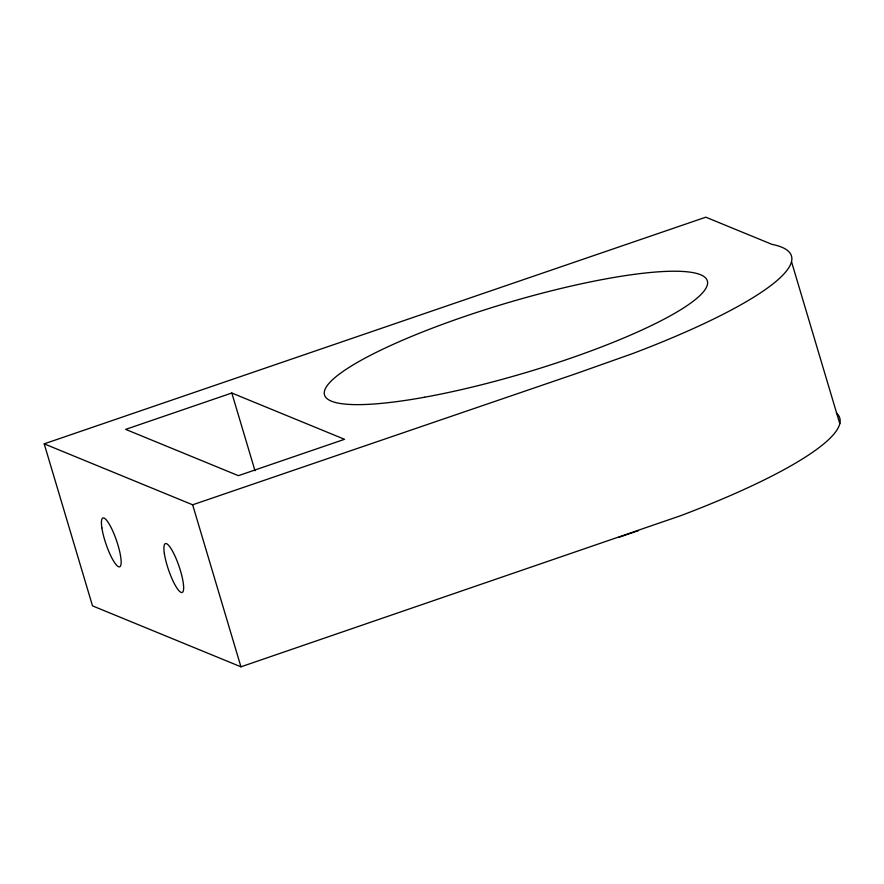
<?xml version="1.0" encoding="UTF-8"?>
<svg xmlns="http://www.w3.org/2000/svg" width="884" height="884" viewBox="0 0 884 884"><rect width="100%" height="100%" fill="white"/><g stroke="black" fill="none" stroke-linecap="round" stroke-linejoin="round"><path stroke-width="1.33" d="M638.491 530.621L618.789 537.373M44.2 443.845L705.808 217.188L771.975 244.36A287.466 51.891 -16.6 0 1 632.535 353.622L576.059 373.634L192.646 504.797L44.2 443.845L92.5 605.86L240.945 666.812L680.835 515.637A287.466 51.891 -16.6 0 0 836.397 412.994M231.818 393.015L125.661 429.381L238.393 475.669L344.55 439.304L231.818 393.015L254.99 470.73M791.5 261.675L839.8 423.69M192.646 504.797L240.945 666.812M101.87 527.847A25.813 5.536 71.1 0 0 118.544 566.732A25.813 5.536 71.1 0 0 113.461 532.61A25.813 5.536 71.1 0 0 101.87 527.847M164.358 553.506A25.813 5.536 71.1 0 0 181.043 592.39A25.813 5.536 71.1 0 0 175.96 558.268A25.813 5.536 71.1 0 0 164.358 553.506M424.53 397.236A199.74 36.056 -16.6 0 0 707.543 281.83A199.74 36.056 -16.6 0 0 415.701 334.727A199.74 36.056 -16.6 0 0 424.53 397.236"/></g></svg>
